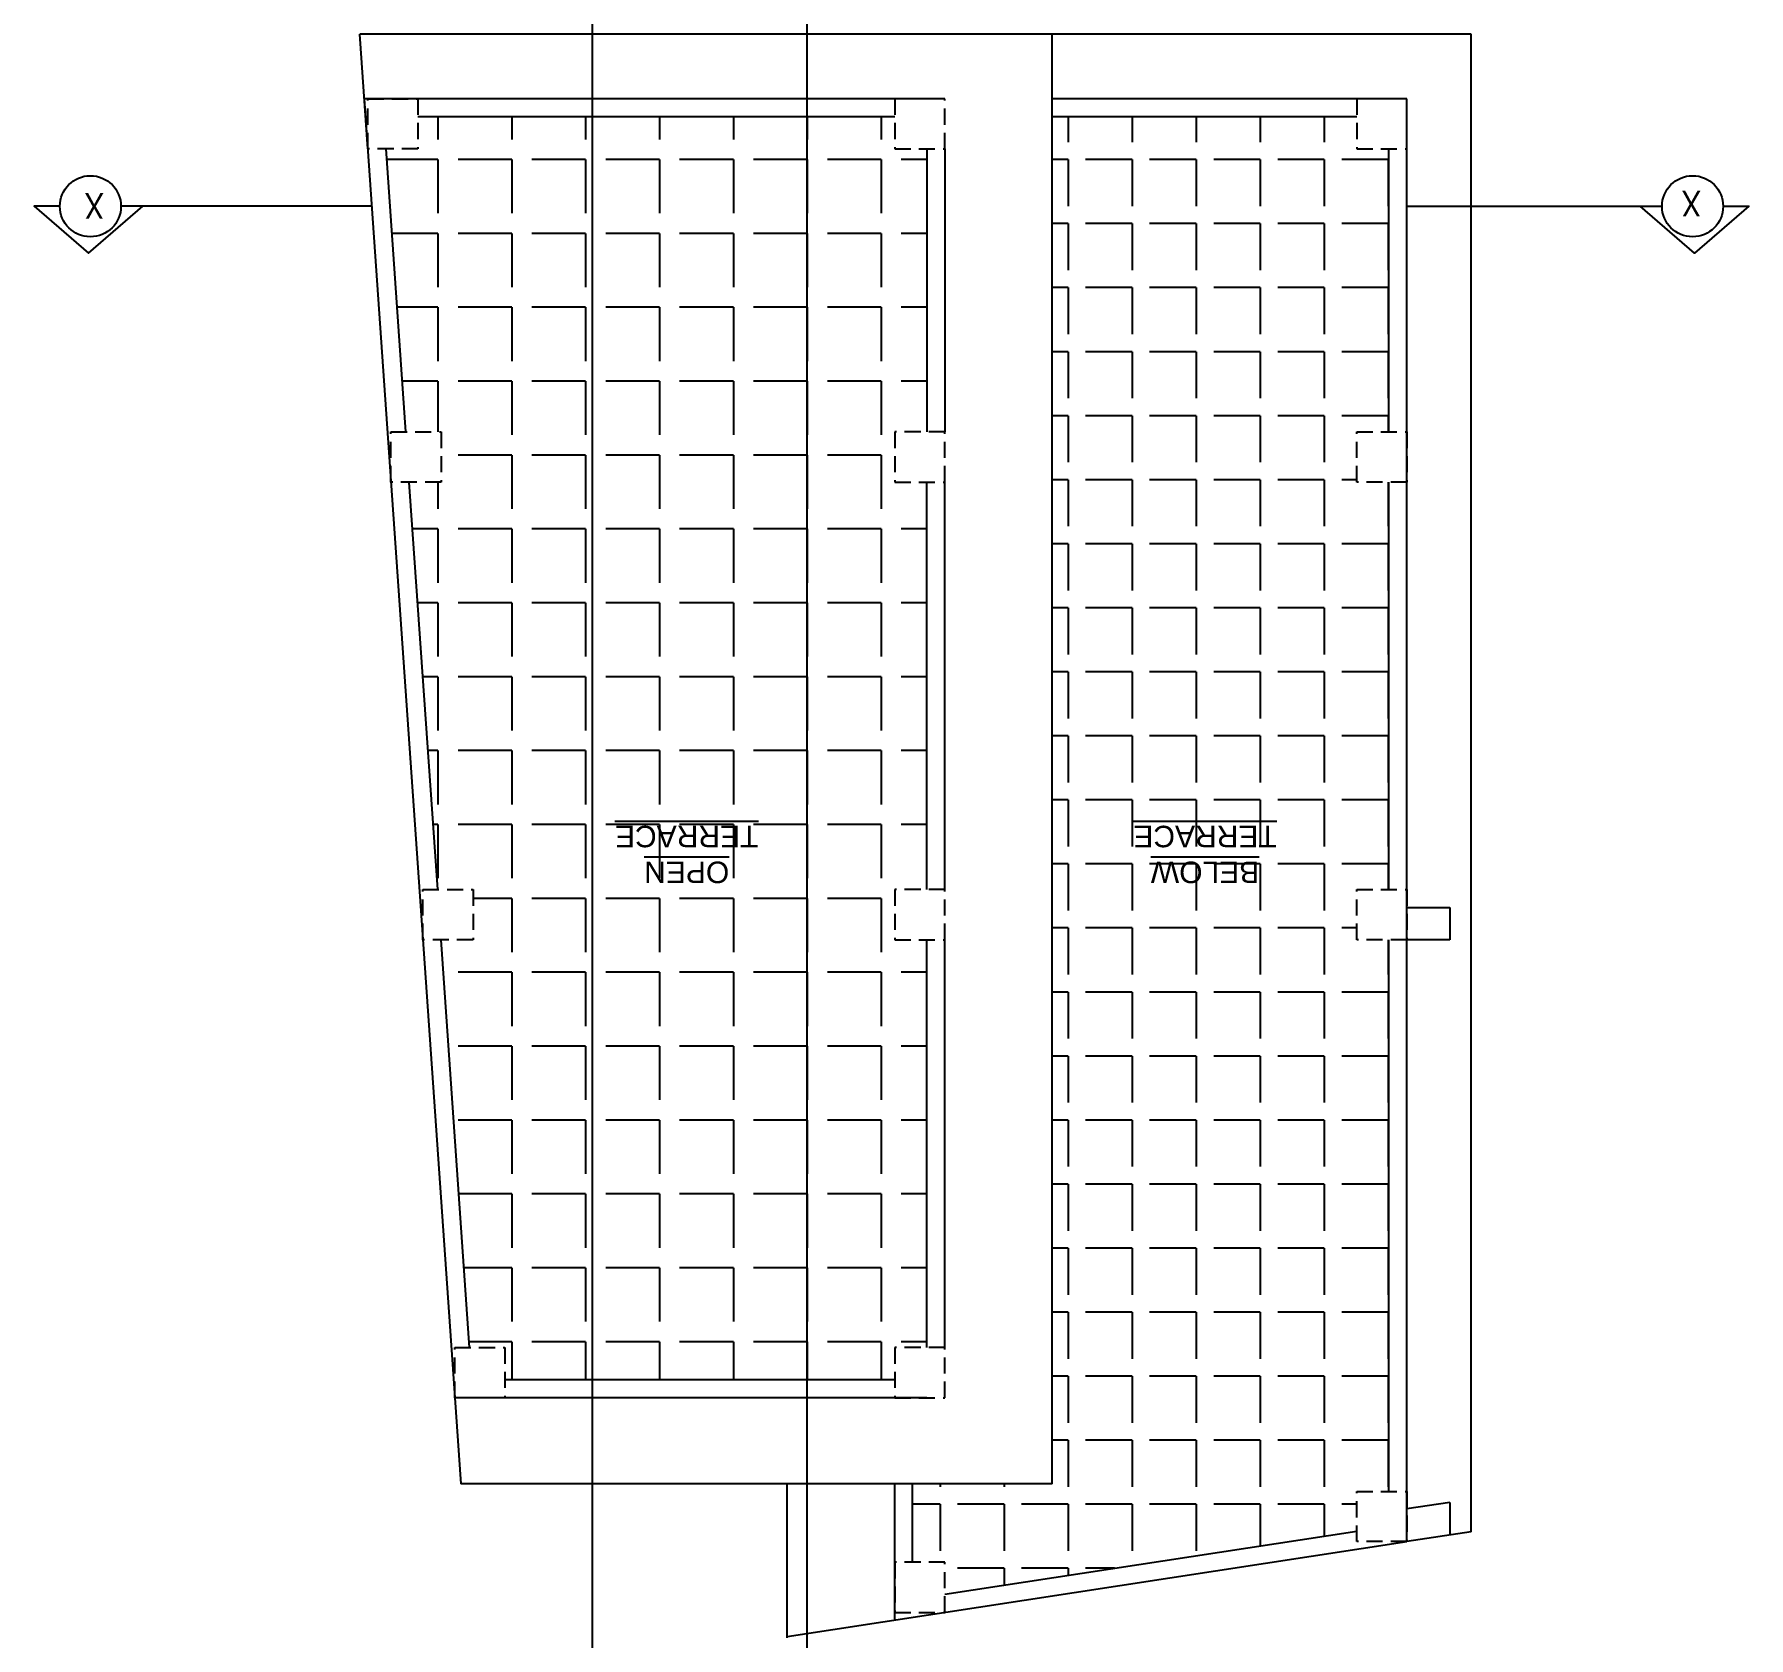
# Model space of a CAD drawing. Header units: inches. Extents: x -5096374 to -5070857, y -3259973 to -3243900.
# Drawn here: x -5078243.2 to -5077764.5, y -3258930 to -3258482.4 of the extents above; entities that cross this region are included whole.
import ezdxf

# ---------------------------------------------------------------- set-up
doc = ezdxf.new("R2010")
doc.units = ezdxf.units.IN
doc.header["$LTSCALE"] = 2
doc.header["$MEASUREMENT"] = 0
doc.linetypes.add('HIDDEN', pattern=[0.375, 0.25, -0.125])
doc.layers.get('0').update_dxf_attribs({"linetype": 'CONTINUOUS'})
doc.layers.add('A-Hatch', color=7, linetype='CONTINUOUS')
doc.layers.add('TEXT', color=181, linetype='CONTINUOUS', lineweight=25)
doc.styles.add('ARAIL', font='ARIALN.TTF')
doc.styles.add('arial.', font='arial.ttf')

msp = doc.modelspace()

# ---------------------------------------------------------------- hatches: boundary and pattern name
at = {"layer": 'A-Hatch', "ltscale": 0.5}
h = msp.add_hatch(dxfattribs=at)
h.set_pattern_fill('ANGLE', color=256, scale=75, angle=180)
h.set_pattern_definition([(180, (-10167431.788, -6517308.599), (-3e-15, -20.625), [15, -5.625]), (270, (-10167431.788, -6517308.599), (20.625, -4e-15), [15, -5.625])])
h.paths.add_polyline_path([(-5078130.69, -3258721.13), (-5078120.73, -3258721.13), (-5078120.73, -3258735.13), (-5078129.71, -3258735.13), (-5078121.78, -3258848.97), (-5078111.81, -3258848.97), (-5078111.81, -3258857.97), (-5078002.97, -3258857.97), (-5078002.97, -3258848.97), (-5077993.97, -3258848.97), (-5077993.97, -3258735.13), (-5078002.97, -3258735.13), (-5078002.97, -3258721.13), (-5077993.97, -3258721.13), (-5077993.97, -3258607.37), (-5078002.97, -3258607.37), (-5078002.97, -3258593.37), (-5077993.97, -3258593.37), (-5077993.97, -3258514.37), (-5078002.97, -3258514.37), (-5078002.97, -3258505.37), (-5078136.12, -3258505.37), (-5078136.12, -3258514.37), (-5078145.1, -3258514.37), (-5078139.6, -3258593.37), (-5078129.63, -3258593.37), (-5078129.63, -3258607.37), (-5078138.62, -3258607.37)])
h.paths.add_polyline_path([(-5078039.66, -3258700.47), (-5078082.71, -3258700.47), (-5078082.71, -3258722.94), (-5078039.66, -3258722.94)], flags=24)
h = msp.add_hatch(dxfattribs=at)
h.set_pattern_fill('ANGLE', color=256, scale=65, angle=180)
h.set_pattern_definition([(180, (-10167431.788, -6517308.599), (-2e-15, -17.875), [13, -4.875]), (270, (-10167431.788, -6517308.599), (17.875, -3e-15), [13, -4.875])])
h.paths.add_polyline_path([(-5077873.97, -3258607.37), (-5077873.97, -3258593.37), (-5077864.97, -3258593.37), (-5077864.97, -3258514.37), (-5077873.97, -3258514.37), (-5077873.97, -3258505.37), (-5077958.97, -3258505.37), (-5077958.97, -3258886.97), (-5077997.97, -3258886.97), (-5077997.97, -3258908.9), (-5077988.97, -3258908.9), (-5077988.97, -3258917.84), (-5077873.97, -3258900.22), (-5077873.97, -3258889.13), (-5077864.97, -3258889.13), (-5077864.97, -3258735.13), (-5077873.97, -3258735.13), (-5077873.97, -3258721.13), (-5077864.97, -3258721.13), (-5077864.97, -3258607.37)])
h.paths.add_polyline_path([(-5077894.91, -3258700.47), (-5077937.96, -3258700.47), (-5077937.96, -3258722.94), (-5077894.91, -3258722.94)], flags=24)

# ---------------------------------------------------------------- linework, layer by layer
at = {"ltscale": 0.5}
for p, q in [((-5077841.97, -3258482.37), (-5078152.35, -3258482.37)), ((-5078150.12, -3258514.37), (-5078152.35, -3258482.37)), ((-5077958.97, -3258886.97), (-5077958.97, -3258482.37)), ((-5077841.97, -3258900.37), (-5077841.97, -3258482.37)), ((-5078151.09, -3258500.37), (-5078124.14, -3258886.97)), ((-5077988.97, -3258500.37), (-5078151.09, -3258500.37)), ((-5077859.97, -3258500.37), (-5077958.97, -3258500.37)), ((-5077859.97, -3258735.13), (-5077859.97, -3258500.37)), ((-5078002.97, -3258505.37), (-5078136.12, -3258505.37)), ((-5077873.97, -3258505.37), (-5077958.97, -3258505.37)), ((-5078145.1, -3258514.37), (-5078139.6, -3258593.37)), ((-5077993.97, -3258514.37), (-5077993.97, -3258593.37)), ((-5077988.97, -3258514.37), (-5077988.97, -3258593.37)), ((-5077864.97, -3258593.37), (-5077864.97, -3258514.37)), ((-5077864.97, -3258593.37), (-5077864.97, -3258514.37)), ((-5078138.62, -3258607.37), (-5078130.69, -3258721.13)), ((-5077993.97, -3258721.13), (-5077993.97, -3258607.37)), ((-5077988.97, -3258721.13), (-5077988.97, -3258607.37)), ((-5077864.97, -3258721.13), (-5077864.97, -3258607.37)), ((-5077859.97, -3258726.13), (-5077847.97, -3258726.13)), ((-5077847.97, -3258726.13), (-5077847.97, -3258735.13)), ((-5078129.71, -3258735.13), (-5078121.78, -3258848.97)), ((-5077993.97, -3258848.97), (-5077993.97, -3258735.13)), ((-5077988.97, -3258848.97), (-5077988.97, -3258735.13)), ((-5077864.97, -3258889.13), (-5077864.97, -3258735.13)), ((-5077859.97, -3258903.13), (-5077859.97, -3258735.13)), ((-5077847.97, -3258735.13), (-5077859.97, -3258735.13)), ((-5078002.97, -3258857.97), (-5078111.81, -3258857.97)), ((-5078002.97, -3258862.97), (-5078125.81, -3258862.97)), ((-5077993.97, -3258862.97), (-5078002.97, -3258862.97)), ((-5077958.97, -3258886.97), (-5078124.14, -3258886.97)), ((-5078032.97, -3258929.95), (-5078032.97, -3258886.97)), ((-5078002.97, -3258925.05), (-5078002.97, -3258886.97)), ((-5077997.97, -3258908.9), (-5077997.97, -3258886.97)), ((-5077847.97, -3258892.18), (-5077859.97, -3258894.02)), ((-5077847.97, -3258892.18), (-5077847.97, -3258901.29)), ((-5077988.97, -3258917.84), (-5077873.97, -3258900.22)), ((-5077841.97, -3258900.37), (-5077859.97, -3258903.13)), ((-5078032.97, -3258929.65), (-5077859.97, -3258903.13))]:
    msp.add_line(p, q, dxfattribs=at)
for p in [(-5078087.39, -3256928.33), (-5078027.39, -3256928.33)]:
    msp.add_xline(p, (0, 1), dxfattribs=at)
at = {"linetype": 'HIDDEN', "ltscale": 9}
for points in [[(-5078136.12, -3258514.37), (-5078150.12, -3258514.37), (-5078150.12, -3258500.37), (-5078136.12, -3258500.37)], [(-5078002.97, -3258514.37), (-5077988.97, -3258514.37), (-5077988.97, -3258500.37), (-5078002.97, -3258500.37)], [(-5077873.97, -3258514.37), (-5077859.97, -3258514.37), (-5077859.97, -3258500.37), (-5077873.97, -3258500.37)], [(-5078129.63, -3258607.37), (-5078143.63, -3258607.37), (-5078143.63, -3258593.37), (-5078129.63, -3258593.37)], [(-5078002.97, -3258607.37), (-5077988.97, -3258607.37), (-5077988.97, -3258593.37), (-5078002.97, -3258593.37)], [(-5077859.97, -3258607.37), (-5077873.97, -3258607.37), (-5077873.97, -3258593.37), (-5077859.97, -3258593.37)], [(-5078120.73, -3258735.13), (-5078134.73, -3258735.13), (-5078134.73, -3258721.13), (-5078120.73, -3258721.13)], [(-5078002.97, -3258735.13), (-5077988.97, -3258735.13), (-5077988.97, -3258721.13), (-5078002.97, -3258721.13)], [(-5077859.97, -3258735.13), (-5077873.97, -3258735.13), (-5077873.97, -3258721.13), (-5077859.97, -3258721.13)], [(-5078111.81, -3258862.97), (-5078125.81, -3258862.97), (-5078125.81, -3258848.97), (-5078111.81, -3258848.97)], [(-5078002.97, -3258862.97), (-5077988.97, -3258862.97), (-5077988.97, -3258848.97), (-5078002.97, -3258848.97)], [(-5077859.97, -3258903.13), (-5077873.97, -3258903.13), (-5077873.97, -3258889.13), (-5077859.97, -3258889.13)], [(-5078002.97, -3258922.9), (-5077988.97, -3258922.9), (-5077988.97, -3258908.9), (-5078002.97, -3258908.9)]]:
    msp.add_lwpolyline(points, close=True, dxfattribs=at)
at = {"layer": 'TEXT'}
for points in [[(-5078236.1, -3258530.37), (-5078243.24, -3258530.37), (-5078228.1, -3258543.46), (-5078212.96, -3258530.37)], [(-5078149, -3258530.37), (-5078219.03, -3258530.37)], [(-5077859.97, -3258530.37), (-5077788.7, -3258530.37)], [(-5077771.64, -3258530.37), (-5077764.5, -3258530.37), (-5077779.64, -3258543.46), (-5077794.78, -3258530.37)]]:
    msp.add_lwpolyline(points, dxfattribs=at)
for centre in [(-5078227.56, -3258530.37), (-5077780.17, -3258530.37)]:
    msp.add_circle(centre, 8.53, dxfattribs=at)

# ---------------------------------------------------------------- texts
at = {"layer": 'TEXT', "char_height": 7.2, "rotation": 180, "style": 'ARAIL'}
for insert, attachment_point in [((-5078223.73, -3258533.87), 1), ((-5077783.26, -3258533.21), 3)]:
    msp.add_mtext_dynamic_manual_height_columns('X', width=125.4648, gutter_width=90, heights=[0], dxfattribs=dict(at, insert=insert, attachment_point=attachment_point))
at = {"layer": 'TEXT', "lineweight": -2, "char_height": 6, "width": 127.5059, "attachment_point": 5, "rotation": 180, "style": 'arial.'}
for s, insert in [('{\\LOPEN\\PTERRACE}', (-5078061.06, -3258711.26)), ('{\\LBELOW \\PTERRACE}', (-5077916.31, -3258711.26))]:
    msp.add_mtext(s, dxfattribs=dict(at, insert=insert))

doc.saveas('drawing.dxf')
